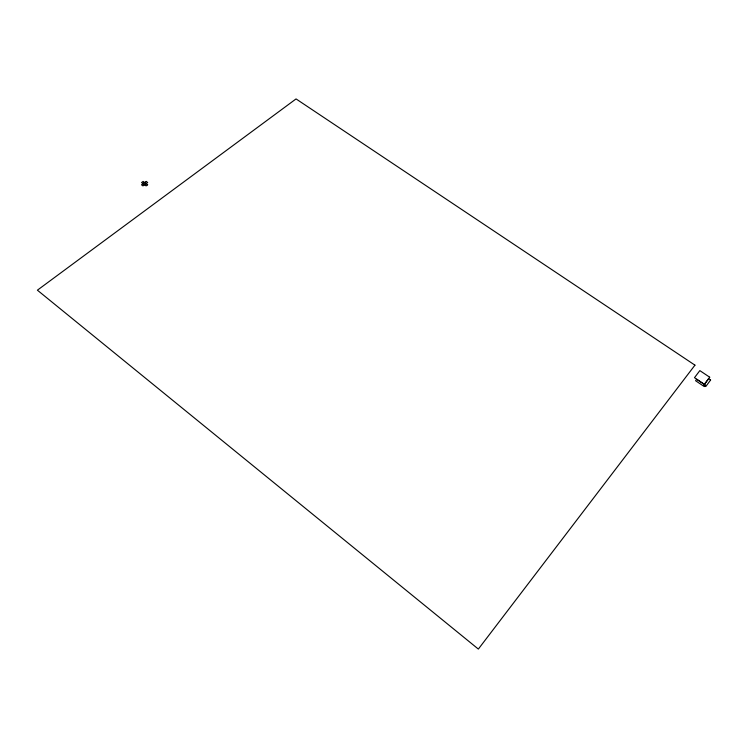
<?xml version="1.0" encoding="UTF-8"?>
<svg xmlns="http://www.w3.org/2000/svg" width="748" height="748" viewBox="0 0 748 748"><rect width="100%" height="100%" fill="white"/><g stroke="black" fill="none" stroke-linecap="round" stroke-linejoin="round"><path stroke-width="1.12" d="M143.008 183.625L144.56 182.503M705.327 385.127L704.261 386.566L695.575 380.732L696.65 379.301L705.327 385.127M710.6 380.031L705.794 386.52L703.803 385.183L708.618 378.712L710.6 380.031M709.702 377.207L704.392 384.332L694.49 377.684L699.838 370.615L709.702 377.207M694.948 365.155L478.355 649.077L37.4 290.187L296.049 98.923L694.948 365.155M147.637 184.775L146.084 185.897L141.568 182.559L143.12 181.437L147.637 184.775M146.234 181.437L141.522 184.831L142.962 185.897L147.674 182.503L146.234 181.437"/></g></svg>
